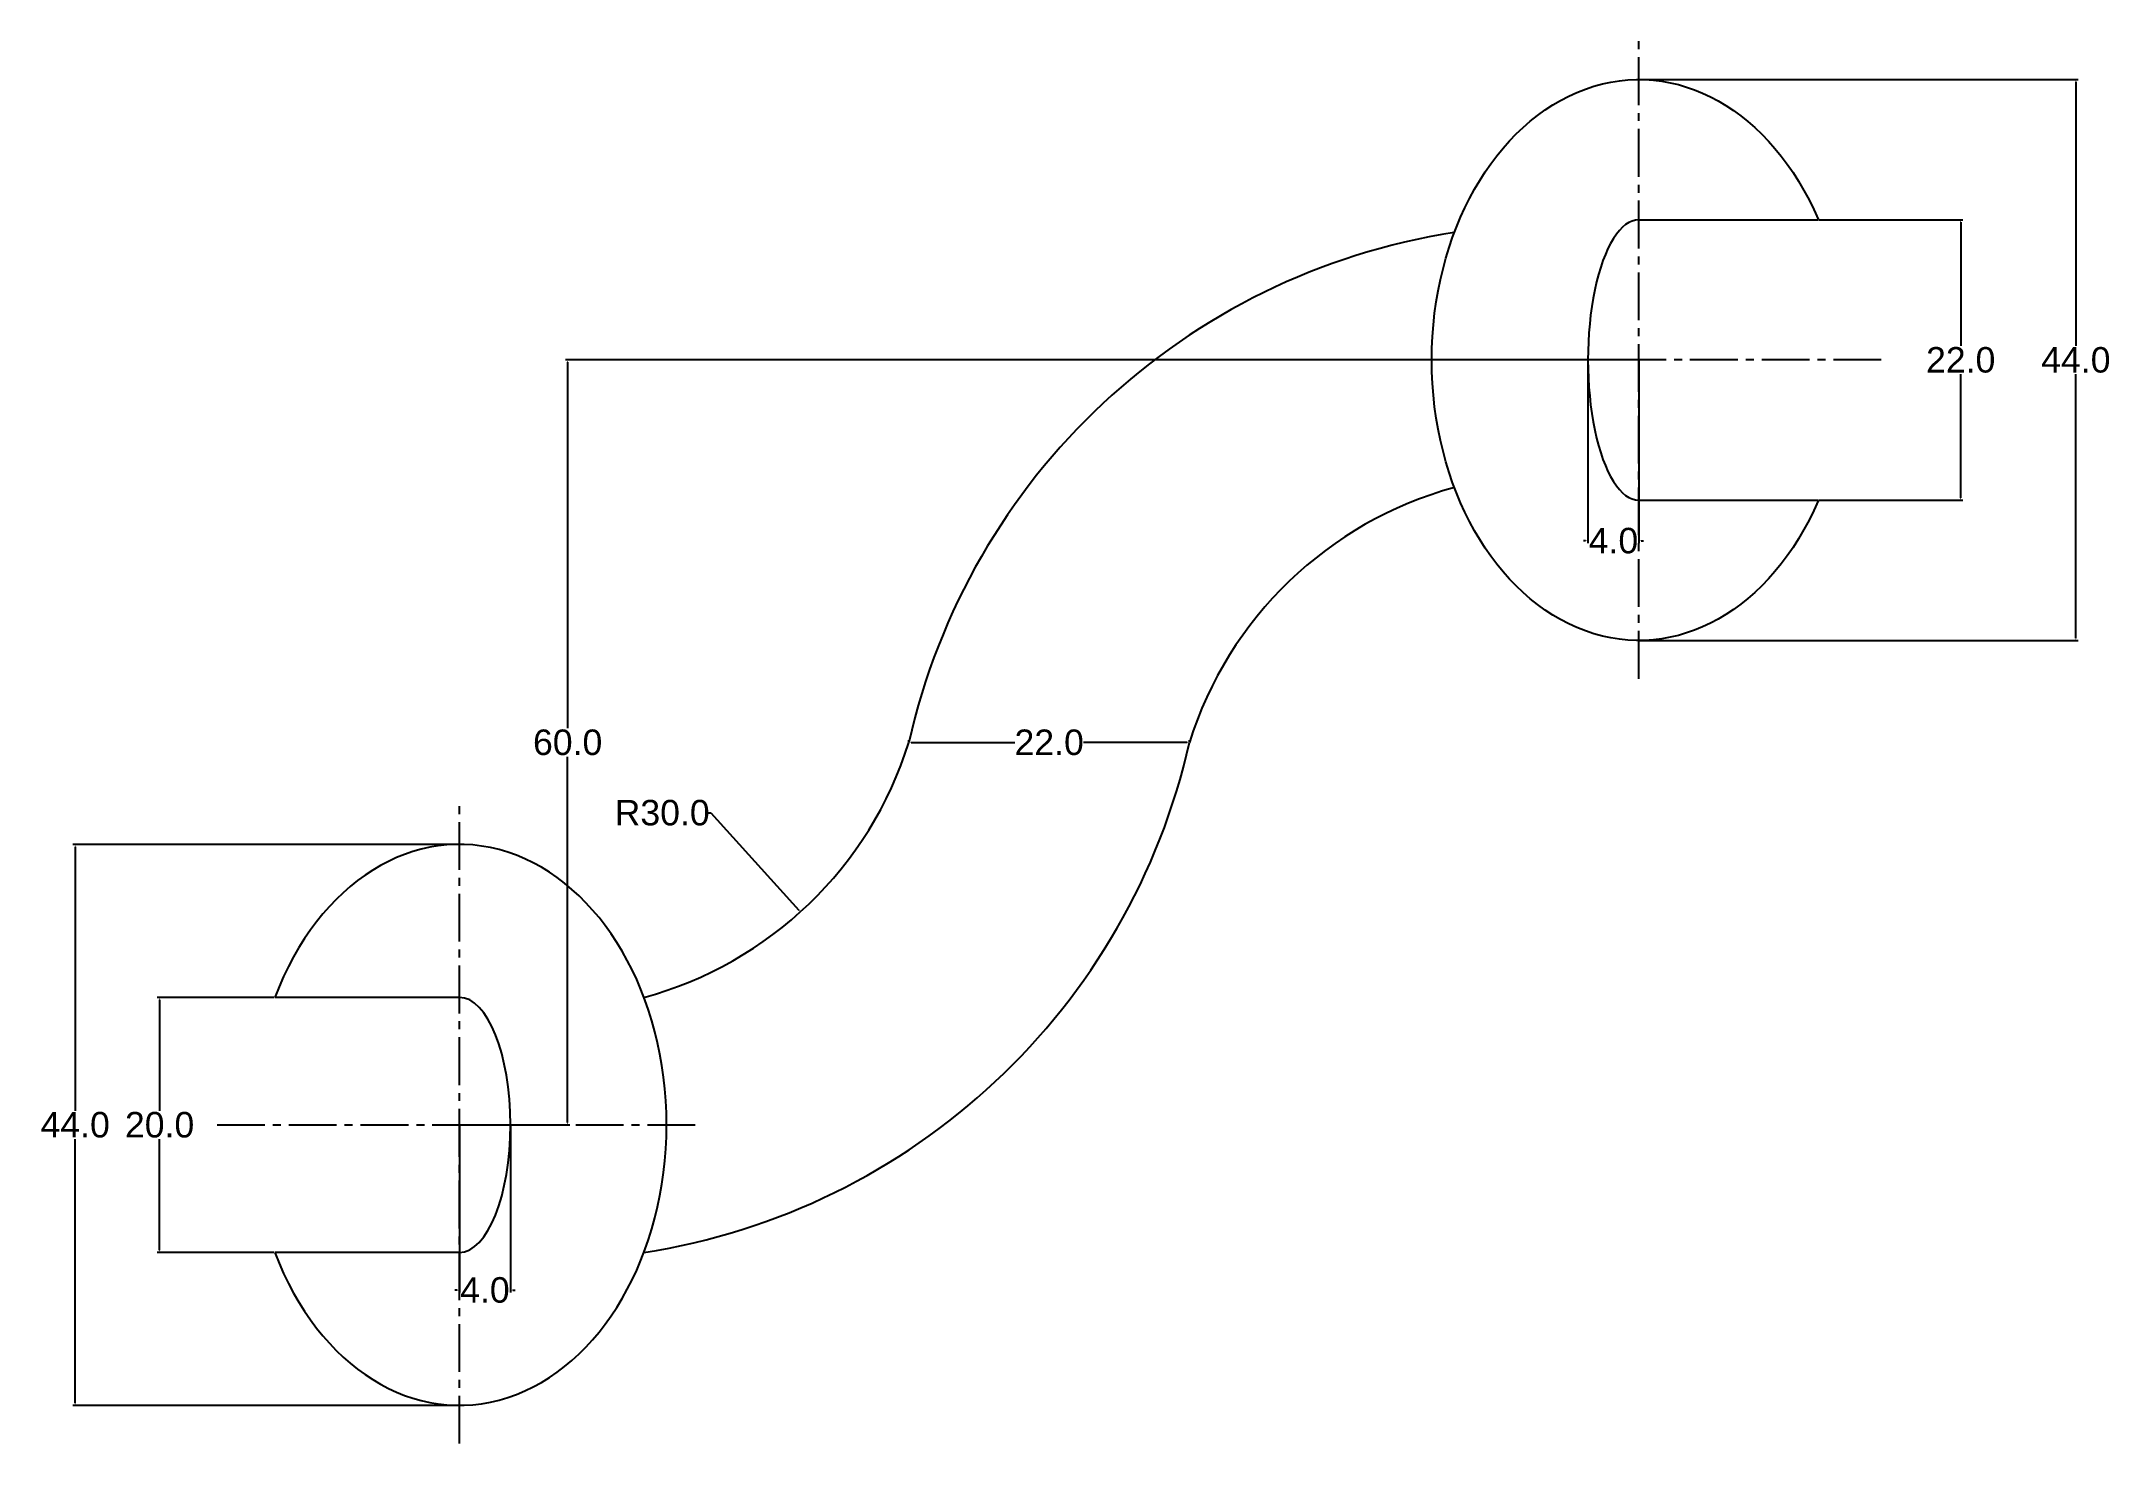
# Model space of a CAD drawing. Header units: inches. Extents: x 99 to 262, y 67 to 177.
import ezdxf

# ---------------------------------------------------------------- set-up
doc = ezdxf.new("R2010")
doc.units = ezdxf.units.IN
doc.header["$LTSCALE"] = 5
doc.header["$MEASUREMENT"] = 0
doc.linetypes.add('CENTER2', pattern=[1.125, 0.75, -0.125, 0.125, -0.125])
doc.styles.get("Standard").update_dxf_attribs({"font": 'arial.ttf'})
doc.dimstyles.get("Standard").update_dxf_attribs({"dimtxt": 2, "dimasz": 0.18, "dimexe": 0.18, "dimexo": 0.0625, "dimgap": 0.09, "dimtad": 0, "dimtih": 1, "dimtoh": 1, "dimdec": 1, "dimzin": 0, "dimdsep": 46, "dimtxsty": 'Standard', "dimcen": 0.09, "dimadec": 0, "dimazin": 0, "dimtfac": 1, "dimtdec": 1, "dimtofl": 0, "dimtmove": 0, "dimatfit": 3, "dimfxl": 1, "dimtolj": 1, "dimtzin": 0, "dimarcsym": 0})

# ---------------------------------------------------------------- blocks, each defined once
blk = doc.blocks.new('*D4')
at = {"color": 0, "lineweight": -2, "transparency": 16777216}
for p, q in [((132.15, 114.14), (101.91, 114.14)), ((102.09, 113.96), (102.09, 93.25)), ((102.09, 70.32), (102.09, 91.02)), ((132.15, 70.14), (101.91, 70.14))]:
    blk.add_line(p, q, dxfattribs=at)
at = {"color": 0, "transparency": 16777216}
for points in [[(102.06, 113.96), (102.12, 113.96), (102.09, 114.14)], [(102.06, 70.32), (102.12, 70.32), (102.09, 70.14)]]:
    blk.add_solid(points, dxfattribs=at)
at = {"layer": 'Defpoints', "color": 0, "transparency": 16777216}
for p in [(132.22, 114.14), (102.09, 70.14), (132.22, 70.14)]:
    blk.add_point(p, dxfattribs=at)
at = {"color": 0, "transparency": 16777216, "insert": (102.09, 92.14), "char_height": 2, "attachment_point": 5}
blk.add_mtext('\\A1;44.0', dxfattribs=at)
blk = doc.blocks.new('*D5')
at = {"color": 0, "lineweight": -2, "transparency": 16777216}
for p, q in [((117.68, 102.14), (108.53, 102.14)), ((108.71, 101.96), (108.71, 93.25)), ((108.71, 82.32), (108.71, 91.02)), ((117.68, 82.14), (108.53, 82.14))]:
    blk.add_line(p, q, dxfattribs=at)
at = {"color": 0, "transparency": 16777216}
for points in [[(108.68, 101.96), (108.74, 101.96), (108.71, 102.14)], [(108.68, 82.32), (108.74, 82.32), (108.71, 82.14)]]:
    blk.add_solid(points, dxfattribs=at)
at = {"layer": 'Defpoints', "color": 0, "transparency": 16777216}
for p in [(117.74, 102.14), (108.71, 82.14), (117.74, 82.14)]:
    blk.add_point(p, dxfattribs=at)
at = {"color": 0, "transparency": 16777216, "insert": (108.71, 92.14), "char_height": 2, "attachment_point": 5}
blk.add_mtext('\\A1;20.0', dxfattribs=at)
blk = doc.blocks.new('*D6')
at = {"color": 0, "lineweight": -2, "transparency": 16777216}
for p, q in [((224.78, 174.14), (259.16, 174.14)), ((258.98, 173.96), (258.98, 153.25)), ((258.98, 130.32), (258.98, 151.02)), ((224.78, 130.14), (259.16, 130.14))]:
    blk.add_line(p, q, dxfattribs=at)
at = {"color": 0, "transparency": 16777216}
for points in [[(258.95, 173.96), (259.01, 173.96), (258.98, 174.14)], [(258.95, 130.32), (259.01, 130.32), (258.98, 130.14)]]:
    blk.add_solid(points, dxfattribs=at)
at = {"layer": 'Defpoints', "color": 0, "transparency": 16777216}
for p in [(224.72, 174.14), (224.72, 130.14), (258.98, 130.14)]:
    blk.add_point(p, dxfattribs=at)
at = {"color": 0, "transparency": 16777216, "insert": (258.98, 152.14), "char_height": 2, "attachment_point": 5}
blk.add_mtext('\\A1;44.0', dxfattribs=at)
blk = doc.blocks.new('*D8')
at = {"color": 0, "lineweight": -2, "transparency": 16777216}
for p, q in [((238.85, 163.14), (250.13, 163.14)), ((249.95, 162.96), (249.95, 153.25)), ((249.95, 141.32), (249.95, 151.02)), ((238.85, 141.14), (250.13, 141.14))]:
    blk.add_line(p, q, dxfattribs=at)
at = {"color": 0, "transparency": 16777216}
for points in [[(249.92, 162.96), (249.98, 162.96), (249.95, 163.14)], [(249.92, 141.32), (249.98, 141.32), (249.95, 141.14)]]:
    blk.add_solid(points, dxfattribs=at)
at = {"layer": 'Defpoints', "color": 0, "transparency": 16777216}
for p in [(238.79, 163.14), (238.79, 141.14), (249.95, 141.14)]:
    blk.add_point(p, dxfattribs=at)
at = {"color": 0, "transparency": 16777216, "insert": (249.95, 152.14), "char_height": 2, "attachment_point": 5}
blk.add_mtext('\\A1;22.0', dxfattribs=at)
blk = doc.blocks.new('*D9')
at = {"color": 0, "lineweight": -2, "transparency": 16777216}
for p, q in [((151.76, 116.62), (151.94, 116.62)), ((151.94, 116.62), (158.85, 108.98))]:
    blk.add_line(p, q, dxfattribs=at)
at = {"color": 0, "transparency": 16777216}
blk.add_solid([(158.87, 109.01), (158.83, 108.96), (158.97, 108.85)], dxfattribs=at)
at = {"layer": 'Defpoints', "color": 0, "transparency": 16777216}
for p in [(138.83, 131.09), (158.97, 108.85)]:
    blk.add_point(p, dxfattribs=at)
at = {"color": 0, "transparency": 16777216, "insert": (148.12, 116.62), "char_height": 2, "attachment_point": 5}
blk.add_mtext('\\A1;R30.0', dxfattribs=at)
blk = doc.blocks.new('*D10')
at = {"color": 0, "lineweight": -2, "transparency": 16777216}
for p, q in [((224.65, 152.14), (140.53, 152.14)), ((140.71, 151.96), (140.71, 123.25)), ((140.71, 92.32), (140.71, 121.02)), ((132.28, 92.14), (140.89, 92.14))]:
    blk.add_line(p, q, dxfattribs=at)
at = {"color": 0, "transparency": 16777216}
for points in [[(140.68, 151.96), (140.74, 151.96), (140.71, 152.14)], [(140.68, 92.32), (140.74, 92.32), (140.71, 92.14)]]:
    blk.add_solid(points, dxfattribs=at)
at = {"layer": 'Defpoints', "color": 0, "transparency": 16777216}
for p in [(224.72, 152.14), (132.22, 92.14), (140.71, 92.14)]:
    blk.add_point(p, dxfattribs=at)
at = {"color": 0, "transparency": 16777216, "insert": (140.71, 122.14), "char_height": 2, "attachment_point": 5}
blk.add_mtext('\\A1;60.0', dxfattribs=at)
blk = doc.blocks.new('*D11')
at = {"color": 0, "lineweight": -2, "transparency": 16777216}
for p, q in [((167.47, 122.2), (167.47, 122.32)), ((167.65, 122.14), (175.77, 122.14)), ((189.29, 122.14), (181.17, 122.14)), ((189.47, 122.2), (189.47, 122.32))]:
    blk.add_line(p, q, dxfattribs=at)
at = {"color": 0, "transparency": 16777216}
for points in [[(167.65, 122.17), (167.65, 122.11), (167.47, 122.14)], [(189.29, 122.17), (189.29, 122.11), (189.47, 122.14)]]:
    blk.add_solid(points, dxfattribs=at)
at = {"layer": 'Defpoints', "color": 0, "transparency": 16777216}
for p in [(167.47, 122.14), (189.47, 122.14), (189.47, 122.14)]:
    blk.add_point(p, dxfattribs=at)
at = {"color": 0, "transparency": 16777216, "insert": (178.47, 122.14), "char_height": 2, "attachment_point": 5}
blk.add_mtext('\\A1;22.0', dxfattribs=at)
blk = doc.blocks.new('*D12')
at = {"color": 0, "lineweight": -2, "transparency": 16777216}
for p, q in [((220.72, 152.07), (220.72, 137.78)), ((224.72, 152.07), (224.72, 137.78)), ((220.54, 137.96), (220.36, 137.96)), ((224.9, 137.96), (225.08, 137.96))]:
    blk.add_line(p, q, dxfattribs=at)
at = {"color": 0, "transparency": 16777216}
for points in [[(220.54, 137.99), (220.54, 137.93), (220.72, 137.96)], [(224.9, 137.99), (224.9, 137.93), (224.72, 137.96)]]:
    blk.add_solid(points, dxfattribs=at)
at = {"layer": 'Defpoints', "color": 0, "transparency": 16777216}
for p in [(220.72, 152.14), (224.72, 152.14), (220.72, 137.96)]:
    blk.add_point(p, dxfattribs=at)
at = {"color": 0, "transparency": 16777216, "insert": (222.72, 137.96), "char_height": 2, "attachment_point": 5}
blk.add_mtext('\\A1;4.0', dxfattribs=at)
blk = doc.blocks.new('*D13')
at = {"color": 0, "lineweight": -2, "transparency": 16777216}
for p, q in [((132.22, 92.07), (132.22, 79)), ((136.22, 92.07), (136.22, 79)), ((132.04, 79.18), (131.86, 79.18)), ((136.4, 79.18), (136.58, 79.18))]:
    blk.add_line(p, q, dxfattribs=at)
at = {"color": 0, "transparency": 16777216}
for points in [[(132.04, 79.21), (132.04, 79.15), (132.22, 79.18)], [(136.4, 79.21), (136.4, 79.15), (136.22, 79.18)]]:
    blk.add_solid(points, dxfattribs=at)
at = {"layer": 'Defpoints', "color": 0, "transparency": 16777216}
for p in [(132.22, 92.14), (136.22, 92.14), (136.22, 79.18)]:
    blk.add_point(p, dxfattribs=at)
at = {"color": 0, "transparency": 16777216, "insert": (134.22, 79.18), "char_height": 2, "attachment_point": 5}
blk.add_mtext('\\A1;4.0', dxfattribs=at)

msp = doc.modelspace()

# ---------------------------------------------------------------- linework, layer by layer
at = {"linetype": 'CENTER2'}
for p, q in [((224.72, 127.14), (224.72, 177.14)), ((243.72, 152.14), (205.72, 152.14)), ((132.22, 67.14), (132.22, 117.14)), ((113.22, 92.14), (151.22, 92.14))]:
    msp.add_line(p, q, dxfattribs=at)
for p, q in [((224.72, 163.14), (238.79, 163.14)), ((224.72, 141.14), (238.79, 141.14)), ((132.22, 102.14), (117.74, 102.14)), ((132.22, 82.14), (117.74, 82.14))]:
    msp.add_line(p, q)
for centre, radius, start, end in [((218.2, 110.75), 52, 98.8078, 167.3511), ((218.1, 113.18), 30, 105.1833, 162.6369), ((138.83, 131.09), 30, 285.1833, 342.6369), ((138.73, 133.52), 52, 278.8078, 347.3511)]:
    msp.add_arc(centre, radius, start, end)
at = {"extrusion": (0, 0, -1)}
msp.add_ellipse((224.72, 152.14), major_axis=(0, 22), ratio=0.738636, start_param=2.094395, end_param=7.330383, dxfattribs=at)
for centre, major_axis, ratio, start_param, end_param in [((224.72, 152.14), (0, 11), 0.363636, 0, 3.141593), ((132.22, 92.14), (0, 22), 0.738636, 2.042658, 7.38212), ((132.22, 92.14), (0, 10), 0.4, 3.141593, 6.283185)]:
    msp.add_ellipse(centre, major_axis=major_axis, ratio=ratio, start_param=start_param, end_param=end_param)

# ---------------------------------------------------------------- dimensions: what is measured, and where the dimension line sits
for base, p1, p2, picture, middle in [((258.98, 130.14), (224.72, 174.14), (224.72, 130.14), '*D6', (258.98, 152.14)), ((249.95, 141.14), (238.79, 163.14), (238.79, 141.14), '*D8', (249.95, 152.14)), ((140.71, 92.14), (224.72, 152.14), (132.22, 92.14), '*D10', (140.71, 122.14)), ((102.09, 70.14), (132.22, 114.14), (132.22, 70.14), '*D4', (102.09, 92.14)), ((108.71, 82.14), (117.74, 102.14), (117.74, 82.14), '*D5', (108.71, 92.14))]:
    dim = msp.add_linear_dim(base=base, p1=p1, p2=p2, angle=90, dimstyle='Standard')
    dim.commit()
    dim.dimension.update_dxf_attribs({"geometry": picture, "text_midpoint": middle})
for base, p1, p2, picture, middle in [((220.72, 137.96), (224.72, 152.14), (220.72, 152.14), '*D12', (222.72, 137.96)), ((189.47, 122.14), (167.47, 122.14), (189.47, 122.14), '*D11', (178.47, 122.14)), ((136.22, 79.18), (132.22, 92.14), (136.22, 92.14), '*D13', (134.22, 79.18))]:
    dim = msp.add_linear_dim(base=base, p1=p1, p2=p2, dimstyle='Standard')
    dim.commit()
    dim.dimension.update_dxf_attribs({"geometry": picture, "text_midpoint": middle})
dim = msp.add_radius_dim(center=(138.83, 131.09), mpoint=(158.97, 108.85), dimstyle='Standard')
dim.commit()
dim.dimension.update_dxf_attribs({"geometry": '*D9', "text_midpoint": (148.12, 116.62), "dimtype": 164})

doc.saveas('drawing.dxf')
